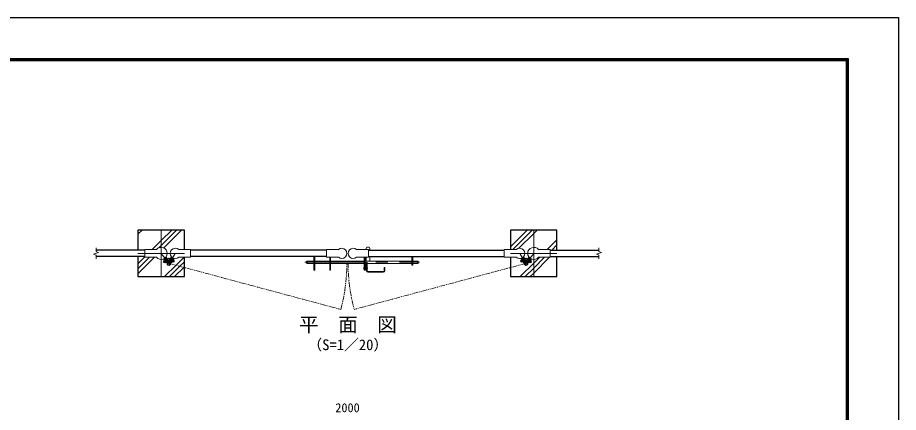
# Model space of a CAD drawing. Units: millimetres, scale not verified. Extents: x -4200 to 4200, y -2970 to 2970.
# Drawn here: x -529 to 4200, y 852 to 2970 of the extents above; entities that cross this region are included whole.
import ezdxf
from ezdxf.enums import TextEntityAlignment as Align

# ---------------------------------------------------------------- set-up
doc = ezdxf.new("R2010")
doc.units = ezdxf.units.MM
doc.header["$LTSCALE"] = 10
doc.linetypes.add('USER1', pattern=[50.8, 31.75, -6.35, 6.35, -6.35])
doc.linetypes.add('USER2', pattern=[5, 2.5, -0.5, 0.5, -0.5, 0.5, -0.5])
for name, color, linetype, lineweight in [('0-0_D-TTL-TXT', 7, 'Continuous', 25), ('0-1_D-BMK', 2, 'USER1', 13), ('0-2_D-STR1', 1, 'Continuous', 25), ('0-3_D-STR3', 3, 'Continuous', 13), ('0-4_D-DCR-HCH', 7, 'Continuous', 13), ('0-6_D-STR4', 7, 'Continuous', 25), ('0-7_D-STR-DIM', 7, 'Continuous', 13), ('0-C_D-TTL', 7, 'Continuous', 25)]:
    doc.layers.add(name, color=color, linetype=linetype, lineweight=lineweight)
doc.styles.add('ＭＳ ゴシック', font='')
doc.styles.get('ＭＳ ゴシック').set_extended_font_data('MS Gothic')

msp = doc.modelspace()

# ---------------------------------------------------------------- linework, layer by layer
at = {"layer": '0-1_D-BMK'}
for p, q in [((241.99, 1829.85), (241.99, 1579.85)), ((2241.99, 1829.85), (2241.99, 1579.85)), ((116.99, 1704.85), (366.99, 1704.85)), ((241.99, 1704.85), (283.83, 1651.12)), ((317.39, 1704.85), (283.83, 1651.12)), ((2116.99, 1704.85), (2366.99, 1704.85)), ((2166.59, 1704.85), (2200.15, 1651.12)), ((2241.99, 1704.85), (2200.15, 1651.12)), ((282.56, 1679.03), (253.15, 1656.13)), ((282.33, 1678.95), (312.72, 1659.96)), ((1013.36, 1657.15), (1628.94, 1657.15)), ((2201.66, 1678.95), (2171.26, 1659.96)), ((2201.42, 1679.03), (2230.83, 1656.13)), ((1326.96, 1624.65), (1352.11, 1624.65))]:
    msp.add_line(p, q, dxfattribs=at)
at = {"layer": '0-1_D-BMK', "linetype": 'USER2'}
for p, q in [((283.83, 1651.12), (1205.85, 1404.07)), ((2200.15, 1651.12), (1278.14, 1404.07))]:
    msp.add_line(p, q, dxfattribs=at)
for centre, start, end in [((283.83, 1651.12), 345, 359.97183), ((2200.15, 1651.12), 180.02817, 195)]:
    msp.add_arc(centre, 954.67, start, end, dxfattribs=at)
at = {"layer": '0-2_D-STR1'}
for p, q in [((154.49, 1722.35), (-108.01, 1722.35)), ((1129.09, 1722.35), (399.89, 1722.35)), ((1354.89, 1722.35), (2084.09, 1722.35)), ((2329.49, 1722.35), (2591.99, 1722.35)), ((154.49, 1687.35), (-108.01, 1687.35)), ((1129.09, 1687.35), (399.89, 1687.35)), ((1354.89, 1687.35), (2084.09, 1687.35)), ((2329.49, 1687.35), (2591.99, 1687.35))]:
    msp.add_line(p, q, dxfattribs=at)
at = {"layer": '0-3_D-STR3'}
for p, q in [((216.84, 1725.2), (154.49, 1725.2)), ((335.89, 1725.2), (399.89, 1725.2)), ((1193.09, 1725.2), (1129.09, 1725.2)), ((1290.89, 1725.2), (1354.89, 1725.2)), ((1342.89, 1733.65), (1342.89, 1725.2)), ((1347.89, 1738.65), (1356.89, 1738.65)), ((1361.89, 1733.65), (1361.89, 1722.35)), ((2148.09, 1725.2), (2084.09, 1725.2)), ((2267.14, 1725.2), (2329.49, 1725.2)), ((260.01, 1668.2), (254.09, 1663.59)), ((260.85, 1654.92), (254.09, 1663.59)), ((270.95, 1654.15), (254.65, 1675.08)), ((272.77, 1655.56), (256.79, 1676.09)), ((258.99, 1676.52), (258.81, 1675.11)), ((258.81, 1675.11), (272.37, 1657.7)), ((265.3, 1681.43), (258.99, 1676.52)), ((261.93, 1674.37), (260.35, 1673.14)), ((266.77, 1659.53), (260.85, 1654.92)), ((262.61, 1670.23), (261.83, 1669.62)), ((269.37, 1661.55), (262.61, 1670.23)), ((265.3, 1681.43), (266.7, 1681.26)), ((282.24, 1662.94), (266.26, 1683.46)), ((268.24, 1679.29), (266.66, 1678.06)), ((266.66, 1678.06), (277.72, 1663.85)), ((266.7, 1681.26), (280.26, 1663.85)), ((283.08, 1665.59), (267.75, 1685.28)), ((269.37, 1661.55), (268.58, 1660.94)), ((272.77, 1655.56), (270.95, 1654.15)), ((279.3, 1665.08), (277.72, 1663.85)), ((282.24, 1662.94), (283.18, 1663.67)), ((282.25, 1664.26), (296.46, 1687.01)), ((284.2, 1663.04), (282.25, 1664.26)), ((284.2, 1663.04), (298.09, 1685.27)), ((297.76, 1682.86), (286.07, 1664.15)), ((288.6, 1664.42), (286.9, 1665.48)), ((298.13, 1679.68), (288.6, 1664.42)), ((295.38, 1660.18), (293.69, 1661.24)), ((294.38, 1656.68), (308.26, 1678.91)), ((294.38, 1656.68), (296.33, 1655.46)), ((306.24, 1677.57), (294.55, 1658.85)), ((296.3, 1655.42), (310.54, 1678.22)), ((298.13, 1679.68), (296.44, 1680.74)), ((297.21, 1663.11), (303.04, 1672.44)), ((298.06, 1662.58), (297.21, 1663.11)), ((299.14, 1683.18), (297.76, 1682.86)), ((305.92, 1678.94), (299.14, 1683.18)), ((306.37, 1657.39), (300.01, 1661.36)), ((303.89, 1671.91), (303.04, 1672.44)), ((312.2, 1666.72), (305.84, 1670.69)), ((305.92, 1678.94), (306.24, 1677.57)), ((306.37, 1657.39), (312.2, 1666.72)), ((1022.39, 1660.65), (1022.39, 1653.65)), ((1025.39, 1663.65), (1061.59, 1663.65)), ((1025.39, 1663.65), (1025.39, 1650.65)), ((1066.09, 1687.35), (1066.09, 1614.65)), ((1066.09, 1663.65), (1147.09, 1663.65)), ((1147.09, 1684.5), (1147.09, 1614.65)), ((1151.59, 1663.65), (1332.39, 1663.65)), ((1336.89, 1684.5), (1336.89, 1614.65)), ((1336.89, 1663.65), (1587.89, 1663.65)), ((1342.89, 1684.5), (1342.89, 1663.65)), ((1342.89, 1655.65), (1342.89, 1612.65)), ((1342.89, 1655.65), (1347.39, 1655.65)), ((1347.39, 1655.65), (1347.39, 1612.65)), ((1361.89, 1687.35), (1361.89, 1663.65)), ((1587.89, 1687.35), (1587.89, 1642.15)), ((1592.39, 1663.65), (1587.89, 1663.65)), ((1592.39, 1687.35), (1592.39, 1642.15)), ((1592.39, 1663.65), (1619.39, 1663.65)), ((1619.39, 1663.65), (1619.39, 1650.65)), ((1622.39, 1660.65), (1622.39, 1653.65)), ((2187.68, 1655.42), (2173.44, 1678.22)), ((2189.61, 1656.68), (2175.72, 1678.91)), ((2177.61, 1657.39), (2183.97, 1661.36)), ((2178.06, 1678.94), (2177.74, 1677.57)), ((2177.74, 1677.57), (2189.43, 1658.85)), ((2178.06, 1678.94), (2184.84, 1683.18)), ((2179.06, 1675.45), (2180.76, 1676.51)), ((2180.09, 1671.91), (2180.94, 1672.44)), ((2180.76, 1676.51), (2190.3, 1661.24)), ((2186.77, 1663.11), (2180.94, 1672.44)), ((2184.84, 1683.18), (2186.22, 1682.86)), ((2185.85, 1679.68), (2187.55, 1680.74)), ((2185.85, 1679.68), (2195.38, 1664.42)), ((2199.78, 1663.04), (2185.9, 1685.27)), ((2185.92, 1662.58), (2186.77, 1663.11)), ((2186.22, 1682.86), (2197.91, 1664.15)), ((2201.73, 1664.26), (2187.52, 1687.01)), ((2189.61, 1656.68), (2187.65, 1655.46)), ((2188.6, 1660.18), (2190.3, 1661.24)), ((2195.38, 1664.42), (2197.08, 1665.48)), ((2199.78, 1663.04), (2201.73, 1664.26)), ((2201.74, 1662.94), (2200.8, 1663.67)), ((2200.9, 1665.59), (2216.23, 1685.28)), ((2201.74, 1662.94), (2217.73, 1683.46)), ((2217.28, 1681.26), (2203.72, 1663.85)), ((2204.68, 1665.08), (2206.26, 1663.85)), ((2217.32, 1678.06), (2206.26, 1663.85)), ((2222.06, 1674.37), (2211, 1660.17)), ((2211, 1660.17), (2212.57, 1658.94)), ((2211.21, 1655.56), (2227.19, 1676.09)), ((2211.21, 1655.56), (2213.03, 1654.15)), ((2225.17, 1675.11), (2211.61, 1657.7)), ((2213.03, 1654.15), (2229.33, 1675.08)), ((2214.61, 1661.55), (2221.37, 1670.23)), ((2214.61, 1661.55), (2215.4, 1660.94)), ((2215.74, 1679.29), (2217.32, 1678.06)), ((2217.21, 1659.53), (2223.13, 1654.92)), ((2218.68, 1681.43), (2217.28, 1681.26)), ((2218.68, 1681.43), (2224.99, 1676.52)), ((2221.37, 1670.23), (2222.16, 1669.62)), ((2222.06, 1674.37), (2223.63, 1673.14)), ((2223.13, 1654.92), (2229.89, 1663.59)), ((2223.97, 1668.2), (2229.89, 1663.59)), ((2224.99, 1676.52), (2225.17, 1675.11)), ((1025.39, 1650.65), (1061.59, 1650.65)), ((1066.09, 1650.65), (1147.09, 1650.65)), ((1151.59, 1650.65), (1332.39, 1650.65)), ((1336.89, 1650.65), (1342.89, 1650.65)), ((1347.39, 1650.65), (1587.89, 1650.65)), ((1351.89, 1608.15), (1433.89, 1608.15)), ((1438.39, 1628.65), (1438.39, 1612.65)), ((1438.39, 1628.65), (1442.89, 1628.65)), ((1442.89, 1628.65), (1442.89, 1612.65)), ((1592.39, 1650.65), (1587.89, 1650.65)), ((1587.89, 1642.15), (1592.39, 1642.15)), ((1592.39, 1650.65), (1619.39, 1650.65)), ((1351.89, 1603.65), (1433.89, 1603.65))]:
    msp.add_line(p, q, dxfattribs=at)
for points in [[(216.84, 1684.5), (154.49, 1684.5), (154.49, 1725.2)], [(335.89, 1684.5), (399.89, 1684.5), (399.89, 1725.2)], [(1193.09, 1684.5), (1129.09, 1684.5), (1129.09, 1725.2)], [(1290.89, 1684.5), (1354.89, 1684.5), (1354.89, 1725.2)], [(2148.09, 1684.5), (2084.09, 1684.5), (2084.09, 1725.2)], [(2267.14, 1684.5), (2329.49, 1684.5), (2329.49, 1725.2)], [(261.93, 1674.37), (272.99, 1660.17), (271.41, 1658.94)], [(304.92, 1675.45), (303.22, 1676.51), (293.69, 1661.24)], [(1061.59, 1687.35), (1061.59, 1614.65), (1066.09, 1614.65)], [(1151.59, 1684.5), (1151.59, 1614.65), (1147.09, 1614.65)], [(1332.39, 1684.5), (1332.39, 1614.65), (1336.89, 1614.65)], [(2177.61, 1657.39), (2171.78, 1666.72), (2178.14, 1670.69)]]:
    msp.add_lwpolyline(points, dxfattribs=at)
for centre in [(283.83, 1651.12), (2200.15, 1651.12)]:
    msp.add_circle(centre, 6.3, dxfattribs=at)
for centre, radius, start, end in [((241.99, 1704.85), 32.35, 218.9806, 141.0194), ((317.39, 1704.85), 27.5, 47.73142, 312.26858), ((1211.59, 1704.85), 27.5, 227.73142, 132.26858), ((1272.39, 1704.85), 27.5, 47.73142, 312.26858), ((1347.89, 1733.65), 5, 90, 180), ((1356.89, 1733.65), 5, 0, 90), ((2166.59, 1704.85), 27.5, 227.73142, 132.26858), ((2241.99, 1704.85), 32.35, 38.9806, 321.0194), ((268.43, 1654.63), 5, 347.17344, 37.90819), ((283.83, 1651.12), 10.8, 97.27686, 18.74636), ((284.21, 1666.92), 5, 217.90819, 259.49832), ((281.83, 1666.8), 5, 277.27686, 328.01161), ((298.79, 1656.2), 5, 148.01161, 198.74636), ((1025.39, 1660.65), 3, 90, 180), ((1619.39, 1660.65), 3, 0, 90), ((2200.15, 1651.12), 10.8, 161.25364, 82.72314), ((2185.19, 1656.2), 5, 341.25364, 31.98839), ((2202.15, 1666.8), 5, 211.98839, 262.72314), ((2199.78, 1666.92), 5, 280.50168, 322.09181), ((2215.56, 1654.63), 5, 142.09181, 192.82656), ((1025.39, 1653.65), 3, 180, 270), ((1351.89, 1612.65), 9, 180, 270), ((1351.89, 1612.65), 4.5, 180, 270), ((1433.89, 1612.65), 4.5, 270, 0), ((1433.89, 1612.65), 9, 270, 0), ((1619.39, 1653.65), 3, 270, 0)]:
    msp.add_arc(centre, radius, start, end, dxfattribs=at)
at = {"layer": '0-4_D-DCR-HCH'}
for p, q in [((116.99, 1807.86), (138.99, 1829.85)), ((255.44, 1734.17), (351.12, 1829.85)), ((2116.99, 1739.57), (2207.27, 1829.85)), ((2129.14, 1725.2), (2233.79, 1829.85)), ((2314.76, 1725.2), (2366.99, 1777.44)), ((2338.42, 1722.35), (2366.99, 1750.92)), ((2364.94, 1722.35), (2366.99, 1724.41)), ((116.99, 1648.76), (154.49, 1686.26)), ((116.99, 1595.73), (205.77, 1684.5)), ((116.99, 1622.24), (179.25, 1684.5)), ((2329.49, 1686.91), (2329.94, 1687.35))]:
    msp.add_line(p, q, dxfattribs=at)
for points in [[(193.44, 1725.2), (241.99, 1773.76), (298.09, 1829.85)], [(229.2, 1734.45), (241.99, 1747.24), (324.6, 1829.85)], [(2162.47, 1732.02), (2241.99, 1811.54), (2260.31, 1829.85)], [(260.22, 1579.85), (321.42, 1641.05), (364.87, 1684.5)], [(286.73, 1579.85), (342.33, 1635.45), (366.99, 1660.11)], [(2169.41, 1579.85), (2241.99, 1652.44), (2274.06, 1684.5)], [(2195.92, 1579.85), (2241.99, 1625.92), (2300.57, 1684.5)], [(2222.44, 1579.85), (2241.99, 1599.41), (2327.09, 1684.5)], [(313.25, 1579.85), (363.24, 1629.85), (366.99, 1633.59)]]:
    msp.add_lwpolyline(points, dxfattribs=at)
at = {"layer": '0-6_D-STR4'}
for p, q in [((116.99, 1829.85), (116.99, 1722.35)), ((2116.99, 1829.85), (2116.99, 1725.2))]:
    msp.add_line(p, q, dxfattribs=at)
for points in [[(366.99, 1725.2), (366.99, 1829.85), (116.99, 1829.85)], [(2366.99, 1722.35), (2366.99, 1829.85), (2116.99, 1829.85)], [(116.99, 1687.35), (116.99, 1579.85), (366.99, 1579.85), (366.99, 1684.5)], [(2116.99, 1684.5), (2116.99, 1579.85), (2366.99, 1579.85), (2366.99, 1687.35)]]:
    msp.add_lwpolyline(points, dxfattribs=at)
at = {"layer": '0-7_D-STR-DIM'}
for p, q in [((-121.22, 1700.04), (-94.79, 1709.66)), ((-108.01, 1714.47), (-108.01, 1734.85)), ((-94.79, 1709.66), (-108.01, 1714.47)), ((2578.78, 1700.04), (2605.21, 1709.66)), ((2591.99, 1714.47), (2591.99, 1734.85)), ((2605.21, 1709.66), (2591.99, 1714.47)), ((-108.01, 1695.23), (-121.22, 1700.04)), ((-108.01, 1674.85), (-108.01, 1695.23)), ((2591.99, 1695.23), (2578.78, 1700.04)), ((2591.99, 1674.85), (2591.99, 1695.23))]:
    msp.add_line(p, q, dxfattribs=at)
at = {"layer": '0-C_D-TTL', "color": 2}
msp.add_lwpolyline([(-4200, 2970), (4200, 2970), (4200, -2970), (-4200, -2970)], close=True, dxfattribs=at)
at = {"layer": '0-C_D-TTL'}
for points in [[(-3930, 2750), (3930, 2750), (3930, -2750), (-3930, -2750)], [(-3927.5, 2747.5), (3927.5, 2747.5), (3927.5, -2747.5), (-3927.5, -2747.5)], [(-3925, 2745), (3925, 2745), (3925, -2745), (-3925, -2745)], [(-3922.5, 2742.5), (3922.5, 2742.5), (3922.5, -2742.5), (-3922.5, -2742.5)], [(-3920, 2740), (3920, 2740), (3920, -2740), (-3920, -2740)]]:
    msp.add_lwpolyline(points, close=True, dxfattribs=at)

# ---------------------------------------------------------------- texts
at = {"layer": '0-0_D-TTL-TXT', "style": 'ＭＳ ゴシック'}
for s, height, p in [('平\u3000面\u3000図', 76.98, (982.09, 1261.33)), ('（S=1／20）', 57.7, (1027.57, 1168.13))]:
    msp.add_text(s, height=height, dxfattribs=at).set_placement(p, align=Align.BOTTOM_LEFT)
at = {"layer": '0-7_D-STR-DIM', "style": 'ＭＳ ゴシック'}
msp.add_text('2000', height=48.09, dxfattribs=at).set_placement((1176.74, 838.12), align=Align.BOTTOM_LEFT)

doc.saveas('drawing.dxf')
